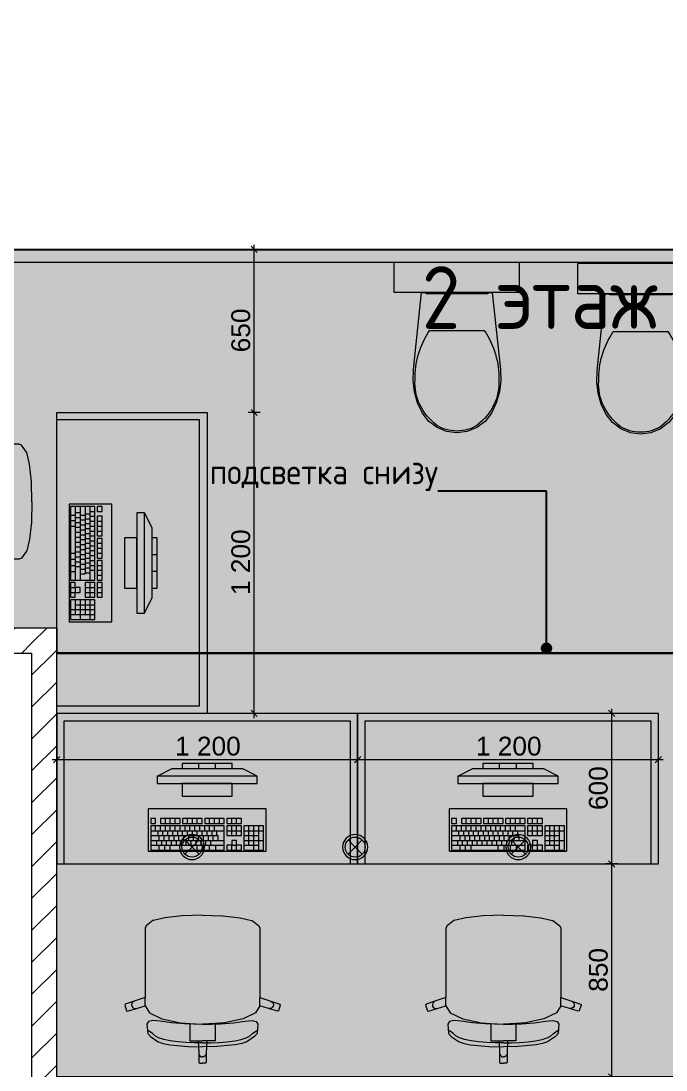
# Model space of a CAD drawing. Header units: millimetres. Extents: x 2336463 to 2579121, y 595385 to 778077.
# Drawn here: x 2367384 to 2369957, y 696658 to 700841 of the extents above; entities that cross this region are included whole.
import ezdxf

# ---------------------------------------------------------------- set-up
doc = ezdxf.new("R2010")
doc.units = ezdxf.units.MM
doc.header["$MEASUREMENT"] = 0
for name, color, linetype, lineweight in [('+возводимые стены_Ном._пера__1', 7, 'Continuous', 13), ('+стена с дверью_Ном._пера__1', 7, 'Continuous', 13), ('MEP - Электрооборудование.ЭО_Ном._пера__1', 7, 'Continuous', 13), ('MEP - Электрооборудование.ЭО_Ном._пера__101', 252, 'Continuous', 5), ('Интерьер - Мебель_Ном._пера__1', 7, 'Continuous', 13), ('сит план_Ном._пера__1', 7, 'Continuous', 13)]:
    doc.layers.add(name, color=color, linetype=linetype, lineweight=lineweight)
for name, color, linetype, lineweight, true_color in [('+возводимые стены_Ном._пера__242', 7, 'Continuous', 13, 0x1b55b5), ('+стена с дверью_Ном._пера__243', 7, 'Continuous', 13, 0xe25822), ('MEP - Электрооборудование.ЭО_Ном._пера__55', 7, 'Continuous', 30, 0xff0909), ('MEP - Электрооборудование.ЭО_Ном._пера__58', 7, 'Continuous', 5, 0xdf0000), ('Интерьер - Мебель_Ном._пера__242', 7, 'Continuous', 13, 0x1b55b5), ('сит план_Ном._пера__87', 7, 'Continuous', 20, 0x6a6a6a)]:
    doc.layers.add(name, color=color, linetype=linetype, lineweight=lineweight, true_color=true_color)
doc.layers.add('Интерьер - Мебель', color=7, linetype='Continuous')
doc.layers.add('сит план', color=7, linetype='Continuous')
doc.styles.add('СГЕНЕРИР_СТИЛЬ_1', font='arial.ttf')
doc.styles.add('СГЕНЕРИР_СТИЛЬ_3', font='isocp.shx')
doc.styles.add('СГЕНЕРИР_СТИЛЬ_4', font='isocp.shx')
doc.dimstyles.new('СГЕНЕРИР_СТИЛЬ__1', dxfattribs={"dimtxt": 75, "dimasz": 23.75, "dimexe": 0.18, "dimexo": 300, "dimgap": 0, "dimtad": 1, "dimtih": 1, "dimtoh": 1, "dimdec": 0, "dimzin": 0, "dimdsep": 46, "dimtxsty": 'СГЕНЕРИР_СТИЛЬ_1', "dimblk": 'ARROWHEAD_6', "dimblk1": 'ARROWHEAD_6', "dimblk2": 'ARROWHEAD_6', "dimcen": 0.09, "dimclrd": 256, "dimclre": 256, "dimclrt": 256, "dimazin": 0, "dimtfac": 1, "dimtdec": 4, "dimtmove": 0, "dimatfit": 3, "dimfxl": 0, "dimtolj": 1, "dimtzin": 0, "dimarcsym": 0})
doc.dimstyles.new('СГЕНЕРИР_СТИЛЬ__11', dxfattribs={"dimtxt": 0.18, "dimasz": 91.2, "dimexe": 0.18, "dimexo": 0.0625, "dimgap": 0, "dimtad": 0, "dimtih": 1, "dimtoh": 1, "dimdec": 4, "dimzin": 0, "dimdsep": 46, "dimcen": 0.09, "dimadec": 0, "dimazin": 0, "dimtfac": 1, "dimtdec": 4, "dimtmove": 0, "dimatfit": 3, "dimldrblk": 'ARROWHEAD_11', "dimfxl": 0, "dimtolj": 1, "dimtzin": 0, "dimarcsym": 0})
doc.dimstyles.new('СГЕНЕРИР_СТИЛЬ__2', dxfattribs={"dimtxt": 75, "dimasz": 23.75, "dimexe": 0.18, "dimexo": 300, "dimgap": 0, "dimtad": 1, "dimdec": 0, "dimzin": 0, "dimdsep": 46, "dimtxsty": 'СГЕНЕРИР_СТИЛЬ_1', "dimblk": 'ARROWHEAD_6', "dimblk1": 'ARROWHEAD_6', "dimblk2": 'ARROWHEAD_6', "dimcen": 0.09, "dimclrd": 256, "dimclre": 256, "dimclrt": 256, "dimazin": 0, "dimtfac": 1, "dimtdec": 4, "dimtmove": 0, "dimatfit": 3, "dimfxl": 0, "dimtolj": 1, "dimtzin": 0, "dimarcsym": 0})
pattern_1 = [(45, (2086872.015, 585813.69), (-63.639609, 63.639609), [])]

# ---------------------------------------------------------------- blocks, each defined once
blk = doc.blocks.new('Стена_1186', base_point=(2365704.6, 698420.3))
at = {"layer": 'сит план_Ном._пера__87', "linetype": 'Continuous', "lineweight": 20, "true_color": 0x6a6a6a}
h = blk.add_hatch(dxfattribs=at)
h.set_pattern_fill('Блоки_Бетонные_Эффективные', color=251, style=0, pattern_type=2)
h.set_pattern_definition(pattern_1)
h.paths.add_polyline_path([(2367426.6, 698420.9), (2365936.6, 698420.4), (2365936.6, 698320.4), (2367426.6, 698320.9)])
h = blk.add_hatch(dxfattribs=at)
h.set_pattern_fill('Блоки_Бетонные_Эффективные', color=251, style=0, pattern_type=2)
h.set_pattern_definition(pattern_1)
h.paths.add_polyline_path([(2367426.6, 698320.9), (2367526.6, 698321), (2367526.6, 698421)])
h = blk.add_hatch(dxfattribs=at)
h.set_pattern_fill('Блоки_Бетонные_Эффективные', color=251, style=0, pattern_type=2)
h.set_pattern_definition(pattern_1)
h.paths.add_polyline_path([(2367426.6, 698320.9), (2367526.6, 698421), (2367426.6, 698420.9)])
at = {"layer": 'сит план_Ном._пера__1', "color": 7, "linetype": 'Continuous', "lineweight": 13, "flags": 128}
for points in [[(2367526.6, 698421), (2365936.6, 698420.4)], [(2367526.6, 698421), (2367526.6, 698321)], [(2365936.6, 698320.4), (2367426.6, 698320.9)]]:
    blk.add_lwpolyline(points, dxfattribs=at)
blk = doc.blocks.new('Стена_1187', base_point=(2367526.6, 698421))
at = {"layer": 'сит план_Ном._пера__87', "linetype": 'Continuous', "lineweight": 20, "true_color": 0x6a6a6a}
h = blk.add_hatch(dxfattribs=at)
h.set_pattern_fill('Блоки_Бетонные_Эффективные', color=251, style=0, pattern_type=2)
h.set_pattern_definition(pattern_1)
h.paths.add_polyline_path([(2367426.6, 698320.9), (2367426.6, 696398.5), (2367526.6, 696398.5), (2367526.6, 698321)])
at = {"layer": 'сит план_Ном._пера__1', "color": 7, "linetype": 'Continuous', "lineweight": 13, "flags": 128}
for points in [[(2367426.6, 698320.9), (2367426.6, 696631.1)], [(2367526.6, 696398.5), (2367526.6, 698321)], [(2367526.6, 696398.5), (2367426.6, 696398.5)]]:
    blk.add_lwpolyline(points, dxfattribs=at)
blk = doc.blocks.new('Индивидуальное Рабочее Место 25_7')
at = {"layer": 'Интерьер - Мебель_Ном._пера__1', "color": 7, "linetype": 'Continuous', "lineweight": 13}
for p, q in [((-1170, 0), (-1200, 0)), ((-1200, 0), (-1200, -30)), ((-30, 0), (-1170, 0)), ((0, 0), (-30, 0)), ((0, -30), (0, 0)), ((-1200, -30), (-1200, -600)), ((-1170, -30), (-30, -30)), ((-1170, -600), (-1170, -30)), ((-30, -30), (-30, -600)), ((0, -600), (0, -30)), ((-500, -200), (-700, -200)), ((-700, -200), (-700, -220)), ((-633.3, -220), (-633.3, -200)), ((-566.7, -220), (-566.7, -200)), ((-500, -220), (-500, -200)), ((-800, -250), (-740, -220)), ((-400, -250), (-800, -250)), ((-800, -250), (-800, -280)), ((-740, -220), (-460, -220)), ((-700, -220), (-500, -220)), ((-400, -250), (-460, -220)), ((-400, -280), (-400, -250)), ((-800, -280), (-400, -280)), ((-500, -280), (-700, -280)), ((-700, -280), (-700, -330)), ((-500, -330), (-500, -280)), ((-700, -330), (-500, -330)), ((-805.6, -419.1), (-825.2, -419.1)), ((-825.2, -419.1), (-825.2, -438.5)), ((-825.2, -438.5), (-805.6, -438.5)), ((-531.5, -448.2), (-825.2, -448.2)), ((-825.2, -448.2), (-825.2, -545.2)), ((-805.6, -438.5), (-805.6, -419.1)), ((-805.6, -467.6), (-805.6, -448.2)), ((-707.7, -419.1), (-786, -419.1)), ((-786, -419.1), (-786, -438.5)), ((-786, -438.5), (-707.7, -438.5)), ((-786, -467.6), (-786, -448.2)), ((-766.5, -438.5), (-766.5, -419.1)), ((-766.5, -467.6), (-766.5, -448.2)), ((-746.9, -438.5), (-746.9, -419.1)), ((-746.9, -467.6), (-746.9, -448.2)), ((-727.3, -438.5), (-727.3, -419.1)), ((-727.3, -467.6), (-727.3, -448.2)), ((-707.7, -438.5), (-707.7, -419.1)), ((-707.7, -467.6), (-707.7, -448.2)), ((-619.6, -419.1), (-697.9, -419.1)), ((-697.9, -419.1), (-697.9, -438.5)), ((-697.9, -438.5), (-619.6, -438.5)), ((-688.1, -467.6), (-688.1, -448.2)), ((-678.3, -438.5), (-678.3, -419.1)), ((-668.5, -467.6), (-668.5, -448.2)), ((-658.8, -438.5), (-658.8, -419.1)), ((-649, -467.6), (-649, -448.2)), ((-639.2, -438.5), (-639.2, -419.1)), ((-629.4, -467.6), (-629.4, -448.2)), ((-619.6, -438.5), (-619.6, -419.1)), ((-531.5, -419.1), (-609.8, -419.1)), ((-609.8, -419.1), (-609.8, -438.5)), ((-609.8, -438.5), (-531.5, -438.5)), ((-609.8, -467.6), (-609.8, -448.2)), ((-590.2, -438.5), (-590.2, -419.1)), ((-590.2, -467.6), (-590.2, -448.2)), ((-570.6, -438.5), (-570.6, -419.1)), ((-570.6, -467.6), (-570.6, -448.2)), ((-551, -438.5), (-551, -419.1)), ((-531.5, -438.5), (-531.5, -419.1)), ((-531.5, -545.2), (-531.5, -448.2)), ((-462.9, -419.1), (-521.7, -419.1)), ((-521.7, -419.1), (-521.7, -438.5)), ((-521.7, -438.5), (-462.9, -438.5)), ((-462.9, -448.2), (-521.7, -448.2)), ((-521.7, -448.2), (-521.7, -487)), ((-502.1, -438.5), (-502.1, -419.1)), ((-502.1, -487), (-502.1, -448.2)), ((-482.5, -438.5), (-482.5, -419.1)), ((-482.5, -487), (-482.5, -448.2)), ((-462.9, -438.5), (-462.9, -419.1)), ((-462.9, -487), (-462.9, -448.2)), ((-374.8, -448.2), (-453.1, -448.2)), ((-453.1, -448.2), (-453.1, -545.2)), ((-433.5, -525.8), (-433.5, -448.2)), ((-414, -545.2), (-414, -448.2)), ((-394.4, -545.2), (-394.4, -448.2)), ((-374.8, -545.2), (-374.8, -448.2)), ((-825.2, -467.6), (-531.5, -467.6)), ((-825.2, -487), (-555.9, -487)), ((-795.8, -487), (-795.8, -467.6)), ((-790.9, -506.4), (-790.9, -487)), ((-776.3, -487), (-776.3, -467.6)), ((-771.4, -506.4), (-771.4, -487)), ((-756.7, -487), (-756.7, -467.6)), ((-751.8, -506.4), (-751.8, -487)), ((-737.1, -487), (-737.1, -467.6)), ((-732.2, -506.4), (-732.2, -487)), ((-717.5, -487), (-717.5, -467.6)), ((-712.6, -506.4), (-712.6, -487)), ((-697.9, -487), (-697.9, -467.6)), ((-693, -506.4), (-693, -487)), ((-678.3, -487), (-678.3, -467.6)), ((-673.4, -506.4), (-673.4, -487)), ((-658.8, -487), (-658.8, -467.6)), ((-653.9, -506.4), (-653.9, -487)), ((-639.2, -487), (-639.2, -467.6)), ((-634.3, -506.4), (-634.3, -487)), ((-619.6, -487), (-619.6, -467.6)), ((-614.7, -506.4), (-614.7, -487)), ((-600, -487), (-600, -467.6)), ((-595.1, -506.4), (-595.1, -487)), ((-580.4, -487), (-580.4, -467.6)), ((-575.5, -506.4), (-575.5, -487)), ((-560.8, -487), (-560.8, -467.6)), ((-555.9, -506.4), (-555.9, -487)), ((-521.7, -467.6), (-462.9, -467.6)), ((-521.7, -487), (-462.9, -487)), ((-453.1, -467.6), (-374.8, -467.6)), ((-453.1, -487), (-394.4, -487)), ((-825.2, -506.4), (-531.5, -506.4)), ((-825.2, -525.8), (-531.5, -525.8)), ((-800.7, -525.8), (-800.7, -506.4)), ((-790.9, -545.2), (-790.9, -525.8)), ((-781.1, -525.8), (-781.1, -506.4)), ((-768.9, -545.2), (-768.9, -525.8)), ((-761.6, -525.8), (-761.6, -506.4)), ((-746.9, -545.2), (-746.9, -525.8)), ((-742, -525.8), (-742, -506.4)), ((-722.4, -525.8), (-722.4, -506.4)), ((-702.8, -525.8), (-702.8, -506.4)), ((-683.2, -525.8), (-683.2, -506.4)), ((-663.6, -525.8), (-663.6, -506.4)), ((-644.1, -525.8), (-644.1, -506.4)), ((-639.2, -545.2), (-639.2, -525.8)), ((-624.5, -525.8), (-624.5, -506.4)), ((-614.7, -545.2), (-614.7, -525.8)), ((-604.9, -525.8), (-604.9, -506.4)), ((-590.2, -545.2), (-590.2, -525.8)), ((-585.3, -525.8), (-585.3, -506.4)), ((-565.7, -545.2), (-565.7, -525.8)), ((-502.1, -525.8), (-521.7, -525.8)), ((-521.7, -525.8), (-521.7, -545.2)), ((-482.5, -506.4), (-502.1, -506.4)), ((-502.1, -506.4), (-502.1, -525.8)), ((-502.1, -545.2), (-502.1, -525.8)), ((-502.1, -525.8), (-482.5, -525.8)), ((-482.5, -525.8), (-482.5, -506.4)), ((-462.9, -525.8), (-482.5, -525.8)), ((-482.5, -545.2), (-482.5, -525.8)), ((-462.9, -545.2), (-462.9, -525.8)), ((-453.1, -506.4), (-374.8, -506.4)), ((-453.1, -525.8), (-394.4, -525.8)), ((-825.2, -545.2), (-531.5, -545.2)), ((-521.7, -545.2), (-462.9, -545.2)), ((-453.1, -545.2), (-374.8, -545.2)), ((-1200, -600), (-1170, -600)), ((-30, -600), (0, -600)), ((-816.5, -826.3), (-843.3, -847.4)), ((-814.4, -825.4), (-816.5, -826.3)), ((-768.4, -814.7), (-814.4, -825.4)), ((-699.7, -807.6), (-768.4, -814.7)), ((-698.6, -807.5), (-699.7, -807.6)), ((-618.6, -805), (-698.6, -807.5)), ((-618.6, -805), (-538.5, -807.5)), ((-538.5, -807.5), (-537.5, -807.6)), ((-537.5, -807.6), (-468.7, -814.7)), ((-468.7, -814.7), (-422.8, -825.4)), ((-422.8, -825.4), (-420.7, -826.3)), ((-420.7, -826.3), (-393.8, -847.4)), ((-843.3, -847.4), (-847.8, -856)), ((-847.8, -856), (-847.8, -887.1)), ((-393.8, -847.4), (-389.3, -856)), ((-389.3, -856), (-389.3, -887.1)), ((-847.8, -887.1), (-847.8, -923.2)), ((-389.3, -887.1), (-389.3, -923.2)), ((-847.8, -923.2), (-847.8, -1132.3)), ((-389.3, -923.2), (-389.3, -1132.3)), ((-926.6, -1159.4), (-928.6, -1163.1)), ((-928.6, -1163.1), (-921.1, -1185.9)), ((-891.2, -1148), (-926.6, -1159.4)), ((-900, -1155.4), (-901.6, -1161)), ((-901.6, -1161), (-900.9, -1166.8)), ((-900.9, -1166.8), (-898, -1171.9)), ((-896.4, -1150.8), (-900, -1155.4)), ((-891.2, -1148), (-896.4, -1150.8)), ((-847.8, -1132.3), (-891.2, -1148)), ((-881.9, -1176.4), (-847.7, -1166.7)), ((-847.8, -1166.5), (-847.8, -1132.3)), ((-847.8, -1166.5), (-847.7, -1166.7)), ((-847.7, -1166.7), (-830.4, -1194.6)), ((-389.4, -1166.7), (-406.8, -1194.6)), ((-389.3, -1166.5), (-389.4, -1166.7)), ((-355.3, -1176.4), (-389.4, -1166.7)), ((-389.3, -1166.5), (-389.3, -1132.3)), ((-389.3, -1132.3), (-345.9, -1148)), ((-345.9, -1148), (-340.8, -1150.8)), ((-345.9, -1148), (-310.5, -1159.4)), ((-340.8, -1150.8), (-337.1, -1155.4)), ((-336.2, -1166.8), (-339.1, -1171.9)), ((-337.1, -1155.4), (-335.5, -1161)), ((-335.5, -1161), (-336.2, -1166.8)), ((-308.6, -1163.1), (-316, -1185.9)), ((-310.5, -1159.4), (-308.6, -1163.1)), ((-921.1, -1185.9), (-917.3, -1187.8)), ((-917.3, -1187.8), (-881.9, -1176.4)), ((-898, -1171.9), (-893.4, -1175.5)), ((-893.4, -1175.5), (-887.7, -1177.1)), ((-887.7, -1177.1), (-881.9, -1176.4)), ((-830.4, -1194.6), (-780.7, -1218.4)), ((-406.8, -1194.6), (-456.5, -1218.4)), ((-349.4, -1177.1), (-355.3, -1176.4)), ((-319.8, -1187.8), (-355.3, -1176.4)), ((-343.7, -1175.5), (-349.4, -1177.1)), ((-339.1, -1171.9), (-343.7, -1175.5)), ((-316, -1185.9), (-319.8, -1187.8)), ((-833.3, -1228.1), (-840, -1239.7)), ((-840, -1239.7), (-836.7, -1275.8)), ((-816, -1225.1), (-833.3, -1228.1)), ((-787.1, -1227.7), (-816, -1225.1)), ((-741.8, -1233.5), (-787.1, -1227.7)), ((-780.7, -1218.4), (-706.3, -1234.2)), ((-690.9, -1238.2), (-741.8, -1233.5)), ((-706.3, -1234.2), (-668.9, -1236.6)), ((-618.6, -1240.5), (-690.9, -1238.2)), ((-668.9, -1236.6), (-618.6, -1239.8)), ((-668.9, -1236.6), (-668.9, -1275.3)), ((-568.3, -1236.6), (-618.6, -1239.8)), ((-618.6, -1240.5), (-546.3, -1238.2)), ((-530.8, -1234.2), (-568.3, -1236.6)), ((-568.3, -1236.6), (-568.3, -1275.3)), ((-546.3, -1238.2), (-495.3, -1233.5)), ((-456.5, -1218.4), (-530.8, -1234.2)), ((-495.3, -1233.5), (-450, -1227.7)), ((-450, -1227.7), (-421.1, -1225.1)), ((-421.1, -1225.1), (-403.9, -1228.1)), ((-403.9, -1228.1), (-397.2, -1239.7)), ((-397.2, -1239.7), (-400.5, -1275.8)), ((-833.6, -1265.2), (-837.3, -1262.6)), ((-836.7, -1275.8), (-826.1, -1289)), ((-827.3, -1270.4), (-833.6, -1265.2)), ((-818.3, -1276.5), (-827.3, -1270.4)), ((-826.1, -1289), (-795.1, -1309)), ((-806.6, -1286.6), (-818.3, -1276.5)), ((-793.4, -1294.3), (-806.6, -1286.6)), ((-773, -1300.5), (-793.4, -1294.3)), ((-668.9, -1275.3), (-668.9, -1305.3)), ((-568.3, -1275.3), (-568.3, -1305.3)), ((-464.1, -1300.5), (-443.8, -1294.3)), ((-443.8, -1294.3), (-430.6, -1286.6)), ((-411, -1289), (-442, -1309)), ((-430.6, -1286.6), (-418.8, -1276.5)), ((-418.8, -1276.5), (-409.8, -1270.4)), ((-400.5, -1275.8), (-411, -1289)), ((-409.8, -1270.4), (-403.6, -1265.2)), ((-403.6, -1265.2), (-399.8, -1262.6)), ((-795.1, -1309), (-775.2, -1316.3)), ((-775.2, -1316.3), (-749.3, -1321.1)), ((-747.1, -1305.5), (-773, -1300.5)), ((-749.3, -1321.1), (-676.1, -1328.1)), ((-717.1, -1309.2), (-747.1, -1305.5)), ((-684.7, -1311.7), (-717.1, -1309.2)), ((-651.3, -1313.2), (-684.7, -1311.7)), ((-676.1, -1328.1), (-618.6, -1330.2)), ((-668.9, -1305.3), (-635.5, -1305.3)), ((-618.6, -1313.6), (-651.3, -1313.2)), ((-635.5, -1305.3), (-618.6, -1305.3)), ((-635.5, -1305.3), (-633.7, -1355.1)), ((-601.7, -1305.3), (-618.6, -1305.3)), ((-618.6, -1313.6), (-585.9, -1313.2)), ((-561.1, -1328.1), (-618.6, -1330.2)), ((-601.7, -1305.3), (-603.5, -1355.1)), ((-568.3, -1305.3), (-601.7, -1305.3)), ((-585.9, -1313.2), (-552.5, -1311.7)), ((-487.9, -1321.1), (-561.1, -1328.1)), ((-552.5, -1311.7), (-520, -1309.2)), ((-520, -1309.2), (-490.1, -1305.5)), ((-490.1, -1305.5), (-464.1, -1300.5)), ((-462, -1316.3), (-487.9, -1321.1)), ((-442, -1309), (-462, -1316.3)), ((-633.7, -1355.1), (-632.5, -1360.8)), ((-633.7, -1355.1), (-633.7, -1392)), ((-632.5, -1360.8), (-629.2, -1365.7)), ((-629.2, -1365.7), (-624.4, -1368.9)), ((-624.4, -1368.9), (-618.6, -1370.1)), ((-612.8, -1368.9), (-618.6, -1370.1)), ((-607.9, -1365.7), (-612.8, -1368.9)), ((-604.6, -1360.8), (-607.9, -1365.7)), ((-603.5, -1355.1), (-604.6, -1360.8)), ((-603.5, -1355.1), (-603.5, -1392)), ((-633.7, -1392), (-630.7, -1395)), ((-630.7, -1395), (-618.6, -1395)), ((-606.5, -1395), (-618.6, -1395)), ((-603.5, -1392), (-606.5, -1395))]:
    blk.add_line(p, q, dxfattribs=at)
at = {"layer": 'Интерьер - Мебель_Ном._пера__1', "color": 7, "linetype": 'Continuous', "lineweight": 13, "flags": 128}
for points in [[(0, 0), (-1200, 0), (-1200, -600), (0, -600)], [(-835, -380), (-835, -550), (-365, -550), (-365, -380)]]:
    blk.add_lwpolyline(points, close=True, dxfattribs=at)
blk = doc.blocks.new('Унитаз 25')
at = {"layer": 'Интерьер - Мебель_Ном._пера__1', "color": 7, "linetype": 'Continuous', "lineweight": 13}
for p, q in [((-250, 120), (250, 120)), ((-250, 0), (-250, 120)), ((250, 0), (250, 120)), ((-250, 0), (250, 0)), ((0, -151.4), (-108.9, -151.4)), ((108.9, -151.4), (0, -151.4))]:
    blk.add_line(p, q, dxfattribs=at)
at = {"layer": 'Интерьер - Мебель_Ном._пера__1', "color": 7, "linetype": 'Continuous', "lineweight": 13, "flags": 128}
for points in [[(-169.4, -396.7), (-157, -440.3), (-138, -481.3), (-112.4, -513.9), (-79.4, -538.8), (-41, -554.6), (0, -560), (41, -554.6), (79.4, -538.8), (112.4, -513.9), (138, -481.3), (157, -440.3), (169.4, -396.7), (174.9, -351.8), (173.3, -306.6), (141, 0), (-141, 0), (-173.3, -306.6), (-174.9, -351.8)], [(123, 0), (-123, 0), (-123, -5), (123, -5)]]:
    blk.add_lwpolyline(points, close=True, dxfattribs=at)
at = {"layer": 'Интерьер - Мебель_Ном._пера__1', "color": 7, "linetype": 'Continuous', "lineweight": 13}
for centre, major_axis, start_param, end_param in [((258.1, -339.4), (425.3, 0), 2.612188, 3.165208), ((-258.1, -339.4), (425.3, 0), 6.259567, 6.812588), ((89.5, -360.8), (256.9, 0), 3.085861, 3.98645), ((-89.5, -360.8), (256.9, 0), 5.438324, 6.338913), ((0.8, -431.2), (138.5, 0), 4.079884, 4.706528), ((-0.8, -431.2), (138.5, 0), 4.71825, 5.344894)]:
    blk.add_ellipse(centre, major_axis=major_axis, ratio=0.875546, start_param=start_param, end_param=end_param, dxfattribs=at)
blk = doc.blocks.new('Индивидуальное Рабочее Место 25_8')
at = {"layer": 'Интерьер - Мебель_Ном._пера__1', "color": 7, "linetype": 'Continuous', "lineweight": 13}
for p, q in [((-1170, 0), (-1200, 0)), ((-1200, 0), (-1200, -30)), ((-30, 0), (-1170, 0)), ((0, 0), (-30, 0)), ((0, -30), (0, 0)), ((-1200, -30), (-1200, -600)), ((-1170, -30), (-30, -30)), ((-1170, -600), (-1170, -30)), ((-30, -30), (-30, -600)), ((0, -600), (0, -30)), ((-700, -220), (-700, -200)), ((-700, -200), (-500, -200)), ((-633.3, -220), (-633.3, -200)), ((-566.7, -220), (-566.7, -200)), ((-500, -200), (-500, -220)), ((-800, -250), (-740, -220)), ((-800, -280), (-800, -250)), ((-800, -250), (-400, -250)), ((-460, -220), (-740, -220)), ((-500, -220), (-700, -220)), ((-400, -250), (-460, -220)), ((-400, -250), (-400, -280)), ((-400, -280), (-800, -280)), ((-700, -330), (-700, -280)), ((-700, -280), (-500, -280)), ((-500, -280), (-500, -330)), ((-500, -330), (-700, -330)), ((-825.2, -545.2), (-825.2, -448.2)), ((-825.2, -448.2), (-746.9, -448.2)), ((-805.6, -545.2), (-805.6, -448.2)), ((-786, -545.2), (-786, -448.2)), ((-766.5, -525.8), (-766.5, -448.2)), ((-746.9, -448.2), (-746.9, -545.2)), ((-737.1, -438.5), (-737.1, -419.1)), ((-737.1, -419.1), (-678.3, -419.1)), ((-678.3, -438.5), (-737.1, -438.5)), ((-737.1, -487), (-737.1, -448.2)), ((-737.1, -448.2), (-678.3, -448.2)), ((-717.5, -438.5), (-717.5, -419.1)), ((-717.5, -487), (-717.5, -448.2)), ((-697.9, -438.5), (-697.9, -419.1)), ((-697.9, -487), (-697.9, -448.2)), ((-678.3, -419.1), (-678.3, -438.5)), ((-678.3, -448.2), (-678.3, -487)), ((-668.5, -438.5), (-668.5, -419.1)), ((-668.5, -419.1), (-590.2, -419.1)), ((-590.2, -438.5), (-668.5, -438.5)), ((-668.5, -545.2), (-668.5, -448.2)), ((-668.5, -448.2), (-374.8, -448.2)), ((-649, -438.5), (-649, -419.1)), ((-629.4, -438.5), (-629.4, -419.1)), ((-629.4, -467.6), (-629.4, -448.2)), ((-609.8, -438.5), (-609.8, -419.1)), ((-609.8, -467.6), (-609.8, -448.2)), ((-590.2, -419.1), (-590.2, -438.5)), ((-590.2, -467.6), (-590.2, -448.2)), ((-580.4, -438.5), (-580.4, -419.1)), ((-580.4, -419.1), (-502.1, -419.1)), ((-502.1, -438.5), (-580.4, -438.5)), ((-570.6, -467.6), (-570.6, -448.2)), ((-560.8, -438.5), (-560.8, -419.1)), ((-551, -467.6), (-551, -448.2)), ((-541.2, -438.5), (-541.2, -419.1)), ((-531.5, -467.6), (-531.5, -448.2)), ((-521.7, -438.5), (-521.7, -419.1)), ((-511.9, -467.6), (-511.9, -448.2)), ((-502.1, -419.1), (-502.1, -438.5)), ((-492.3, -438.5), (-492.3, -419.1)), ((-492.3, -419.1), (-414, -419.1)), ((-414, -438.5), (-492.3, -438.5)), ((-492.3, -467.6), (-492.3, -448.2)), ((-472.7, -438.5), (-472.7, -419.1)), ((-472.7, -467.6), (-472.7, -448.2)), ((-453.1, -438.5), (-453.1, -419.1)), ((-453.1, -467.6), (-453.1, -448.2)), ((-433.5, -438.5), (-433.5, -419.1)), ((-433.5, -467.6), (-433.5, -448.2)), ((-414, -419.1), (-414, -438.5)), ((-414, -467.6), (-414, -448.2)), ((-394.4, -438.5), (-394.4, -419.1)), ((-394.4, -419.1), (-374.8, -419.1)), ((-374.8, -438.5), (-394.4, -438.5)), ((-394.4, -467.6), (-394.4, -448.2)), ((-374.8, -419.1), (-374.8, -438.5)), ((-374.8, -448.2), (-374.8, -545.2)), ((-746.9, -467.6), (-825.2, -467.6)), ((-746.9, -487), (-805.6, -487)), ((-678.3, -467.6), (-737.1, -467.6)), ((-678.3, -487), (-737.1, -487)), ((-374.8, -467.6), (-668.5, -467.6)), ((-374.8, -487), (-644.1, -487)), ((-644.1, -506.4), (-644.1, -487)), ((-639.2, -487), (-639.2, -467.6)), ((-624.5, -506.4), (-624.5, -487)), ((-619.6, -487), (-619.6, -467.6)), ((-604.9, -506.4), (-604.9, -487)), ((-600, -487), (-600, -467.6)), ((-585.3, -506.4), (-585.3, -487)), ((-580.4, -487), (-580.4, -467.6)), ((-565.7, -506.4), (-565.7, -487)), ((-560.8, -487), (-560.8, -467.6)), ((-546.1, -506.4), (-546.1, -487)), ((-541.2, -487), (-541.2, -467.6)), ((-526.6, -506.4), (-526.6, -487)), ((-521.7, -487), (-521.7, -467.6)), ((-507, -506.4), (-507, -487)), ((-502.1, -487), (-502.1, -467.6)), ((-487.4, -506.4), (-487.4, -487)), ((-482.5, -487), (-482.5, -467.6)), ((-467.8, -506.4), (-467.8, -487)), ((-462.9, -487), (-462.9, -467.6)), ((-448.2, -506.4), (-448.2, -487)), ((-443.3, -487), (-443.3, -467.6)), ((-428.6, -506.4), (-428.6, -487)), ((-423.8, -487), (-423.8, -467.6)), ((-409.1, -506.4), (-409.1, -487)), ((-404.2, -487), (-404.2, -467.6)), ((-746.9, -506.4), (-825.2, -506.4)), ((-746.9, -525.8), (-805.6, -525.8)), ((-737.1, -545.2), (-737.1, -525.8)), ((-737.1, -525.8), (-717.5, -525.8)), ((-717.5, -525.8), (-717.5, -506.4)), ((-717.5, -506.4), (-697.9, -506.4)), ((-717.5, -545.2), (-717.5, -525.8)), ((-697.9, -525.8), (-717.5, -525.8)), ((-697.9, -506.4), (-697.9, -525.8)), ((-697.9, -525.8), (-678.3, -525.8)), ((-697.9, -545.2), (-697.9, -525.8)), ((-678.3, -525.8), (-678.3, -545.2)), ((-374.8, -506.4), (-668.5, -506.4)), ((-374.8, -525.8), (-668.5, -525.8)), ((-634.3, -545.2), (-634.3, -525.8)), ((-614.7, -525.8), (-614.7, -506.4)), ((-609.8, -545.2), (-609.8, -525.8)), ((-595.1, -525.8), (-595.1, -506.4)), ((-585.3, -545.2), (-585.3, -525.8)), ((-575.5, -525.8), (-575.5, -506.4)), ((-560.8, -545.2), (-560.8, -525.8)), ((-555.9, -525.8), (-555.9, -506.4)), ((-536.4, -525.8), (-536.4, -506.4)), ((-516.8, -525.8), (-516.8, -506.4)), ((-497.2, -525.8), (-497.2, -506.4)), ((-477.6, -525.8), (-477.6, -506.4)), ((-458, -525.8), (-458, -506.4)), ((-453.1, -545.2), (-453.1, -525.8)), ((-438.4, -525.8), (-438.4, -506.4)), ((-431.1, -545.2), (-431.1, -525.8)), ((-418.9, -525.8), (-418.9, -506.4)), ((-409.1, -545.2), (-409.1, -525.8)), ((-399.3, -525.8), (-399.3, -506.4)), ((-746.9, -545.2), (-825.2, -545.2)), ((-678.3, -545.2), (-737.1, -545.2)), ((-374.8, -545.2), (-668.5, -545.2)), ((-1200, -600), (-1170, -600)), ((-30, -600), (0, -600)), ((-505.6, -708.3), (-551.5, -719)), ((-436.8, -701.2), (-505.6, -708.3)), ((-435.8, -701.1), (-436.8, -701.2)), ((-355.7, -698.6), (-435.8, -701.1)), ((-355.7, -698.6), (-275.7, -701.1)), ((-275.7, -701.1), (-274.6, -701.2)), ((-274.6, -701.2), (-205.9, -708.3)), ((-205.9, -708.3), (-159.9, -719)), ((-580.5, -741), (-585, -749.6)), ((-585, -749.6), (-585, -780.7)), ((-553.7, -719.9), (-580.5, -741)), ((-551.5, -719), (-553.7, -719.9)), ((-159.9, -719), (-157.8, -719.9)), ((-157.8, -719.9), (-131, -741)), ((-131, -741), (-126.5, -749.6)), ((-126.5, -749.6), (-126.5, -780.7)), ((-585, -780.7), (-585, -816.8)), ((-126.5, -780.7), (-126.5, -816.8)), ((-585, -816.8), (-585, -1025.9)), ((-126.5, -816.8), (-126.5, -1025.9)), ((-628.4, -1041.6), (-663.8, -1053)), ((-633.5, -1044.4), (-637.2, -1049)), ((-628.4, -1041.6), (-633.5, -1044.4)), ((-585, -1025.9), (-628.4, -1041.6)), ((-585, -1060.1), (-585, -1025.9)), ((-126.5, -1060.1), (-126.5, -1025.9)), ((-126.5, -1025.9), (-83.1, -1041.6)), ((-83.1, -1041.6), (-77.9, -1044.4)), ((-83.1, -1041.6), (-47.7, -1053)), ((-77.9, -1044.4), (-74.3, -1049)), ((-663.8, -1053), (-665.7, -1056.7)), ((-665.7, -1056.7), (-658.3, -1079.5)), ((-658.3, -1079.5), (-654.5, -1081.4)), ((-654.5, -1081.4), (-619.1, -1070)), ((-637.2, -1049), (-638.8, -1054.6)), ((-638.8, -1054.6), (-638.1, -1060.4)), ((-638.1, -1060.4), (-635.2, -1065.5)), ((-635.2, -1065.5), (-630.6, -1069.1)), ((-630.6, -1069.1), (-624.9, -1070.7)), ((-624.9, -1070.7), (-619.1, -1070)), ((-619.1, -1070), (-584.9, -1060.3)), ((-585, -1060.1), (-584.9, -1060.3)), ((-584.9, -1060.3), (-567.6, -1088.2)), ((-126.6, -1060.3), (-143.9, -1088.2)), ((-126.5, -1060.1), (-126.6, -1060.3)), ((-92.4, -1070), (-126.6, -1060.3)), ((-86.6, -1070.7), (-92.4, -1070)), ((-57, -1081.4), (-92.4, -1070)), ((-80.9, -1069.1), (-86.6, -1070.7)), ((-76.3, -1065.5), (-80.9, -1069.1)), ((-73.4, -1060.4), (-76.3, -1065.5)), ((-74.3, -1049), (-72.7, -1054.6)), ((-72.7, -1054.6), (-73.4, -1060.4)), ((-53.2, -1079.5), (-57, -1081.4)), ((-45.7, -1056.7), (-53.2, -1079.5)), ((-47.7, -1053), (-45.7, -1056.7)), ((-570.4, -1121.7), (-577.1, -1133.3)), ((-553.2, -1118.7), (-570.4, -1121.7)), ((-567.6, -1088.2), (-517.9, -1112)), ((-524.3, -1121.3), (-553.2, -1118.7)), ((-479, -1127.1), (-524.3, -1121.3)), ((-517.9, -1112), (-443.5, -1127.8)), ((-428, -1131.8), (-479, -1127.1)), ((-443.5, -1127.8), (-406.1, -1130.2)), ((-268, -1127.8), (-305.4, -1130.2)), ((-283.4, -1131.8), (-232.5, -1127.1)), ((-193.6, -1112), (-268, -1127.8)), ((-232.5, -1127.1), (-187.2, -1121.3)), ((-143.9, -1088.2), (-193.6, -1112)), ((-187.2, -1121.3), (-158.3, -1118.7)), ((-158.3, -1118.7), (-141.1, -1121.7)), ((-141.1, -1121.7), (-134.3, -1133.3)), ((-577.1, -1133.3), (-573.8, -1169.4)), ((-570.7, -1158.8), (-574.5, -1156.2)), ((-573.8, -1169.4), (-563.3, -1182.5)), ((-564.5, -1163.9), (-570.7, -1158.8)), ((-555.5, -1170.1), (-564.5, -1163.9)), ((-543.8, -1180.2), (-555.5, -1170.1)), ((-355.7, -1134.1), (-428, -1131.8)), ((-406.1, -1130.2), (-355.7, -1133.4)), ((-406.1, -1130.2), (-406.1, -1168.9)), ((-406.1, -1168.9), (-406.1, -1198.8)), ((-305.4, -1130.2), (-355.7, -1133.4)), ((-355.7, -1134.1), (-283.4, -1131.8)), ((-305.4, -1130.2), (-305.4, -1168.9)), ((-305.4, -1168.9), (-305.4, -1198.8)), ((-167.7, -1180.2), (-156, -1170.1)), ((-156, -1170.1), (-147, -1163.9)), ((-137.6, -1169.4), (-148.2, -1182.5)), ((-147, -1163.9), (-140.7, -1158.8)), ((-140.7, -1158.8), (-137, -1156.2)), ((-134.3, -1133.3), (-137.6, -1169.4)), ((-563.3, -1182.5), (-532.3, -1202.6)), ((-530.6, -1187.9), (-543.8, -1180.2)), ((-532.3, -1202.6), (-512.3, -1209.9)), ((-510.2, -1194.1), (-530.6, -1187.9)), ((-512.3, -1209.9), (-486.4, -1214.7)), ((-484.3, -1199.1), (-510.2, -1194.1)), ((-454.3, -1202.8), (-484.3, -1199.1)), ((-421.8, -1205.3), (-454.3, -1202.8)), ((-388.5, -1206.8), (-421.8, -1205.3)), ((-406.1, -1198.8), (-372.6, -1198.8)), ((-355.7, -1207.2), (-388.5, -1206.8)), ((-372.6, -1198.8), (-355.7, -1198.8)), ((-372.6, -1198.8), (-370.8, -1248.7)), ((-338.8, -1198.8), (-355.7, -1198.8)), ((-355.7, -1207.2), (-323, -1206.8)), ((-338.8, -1198.8), (-340.6, -1248.7)), ((-305.4, -1198.8), (-338.8, -1198.8)), ((-323, -1206.8), (-289.6, -1205.3)), ((-289.6, -1205.3), (-257.2, -1202.8)), ((-257.2, -1202.8), (-227.2, -1199.1)), ((-227.2, -1199.1), (-201.3, -1194.1)), ((-199.2, -1209.9), (-225, -1214.7)), ((-201.3, -1194.1), (-180.9, -1187.9)), ((-179.2, -1202.6), (-199.2, -1209.9)), ((-180.9, -1187.9), (-167.7, -1180.2)), ((-148.2, -1182.5), (-179.2, -1202.6)), ((-486.4, -1214.7), (-413.2, -1221.6)), ((-413.2, -1221.6), (-355.7, -1223.8)), ((-370.8, -1248.7), (-369.7, -1254.4)), ((-370.8, -1248.7), (-370.8, -1285.6)), ((-369.7, -1254.4), (-366.4, -1259.3)), ((-298.2, -1221.6), (-355.7, -1223.8)), ((-341.8, -1254.4), (-345.1, -1259.3)), ((-340.6, -1248.7), (-341.8, -1254.4)), ((-340.6, -1248.7), (-340.6, -1285.6)), ((-225, -1214.7), (-298.2, -1221.6)), ((-370.8, -1285.6), (-367.8, -1288.6)), ((-367.8, -1288.6), (-355.7, -1288.6)), ((-366.4, -1259.3), (-361.5, -1262.5)), ((-361.5, -1262.5), (-355.7, -1263.7)), ((-350, -1262.5), (-355.7, -1263.7)), ((-343.7, -1288.6), (-355.7, -1288.6)), ((-345.1, -1259.3), (-350, -1262.5)), ((-340.6, -1285.6), (-343.7, -1288.6))]:
    blk.add_line(p, q, dxfattribs=at)
at = {"layer": 'Интерьер - Мебель_Ном._пера__1', "color": 7, "linetype": 'Continuous', "lineweight": 13, "flags": 128}
for points in [[(0, 0), (-1200, 0), (-1200, -600), (0, -600)], [(-365, -380), (-365, -550), (-835, -550), (-835, -380)]]:
    blk.add_lwpolyline(points, close=True, dxfattribs=at)
blk = doc.blocks.new('Встраиваемый Точечный Светильник 25')
at = {"layer": 'MEP - Электрооборудование.ЭО_Ном._пера__58', "color": 12, "linetype": 'Continuous', "lineweight": 5, "true_color": 0xdf0000}
for q in [(-28.3, 28.3), (-28.3, -28.3), (28.3, 28.3), (28.3, -28.3)]:
    blk.add_line((0, 0), q, dxfattribs=at)
at = {"layer": 'MEP - Электрооборудование.ЭО_Ном._пера__58', "color": 12, "linetype": 'Continuous', "lineweight": 5, "true_color": 0xdf0000, "flags": 128}
blk.add_lwpolyline([(50, 0, 1), (-50, 0, 1)], format="xyb", close=True, dxfattribs=at)
at = {"layer": 'MEP - Электрооборудование.ЭО_Ном._пера__58', "color": 12, "linetype": 'Continuous', "lineweight": 5, "true_color": 0xdf0000}
blk.add_circle((0, 0), 40, dxfattribs=at)
blk = doc.blocks.new('*D3922', base_point=(2086872, 585813.7))
at = {"layer": 'Интерьер - Мебель_Ном._пера__242', "color": 152, "linetype": 'Continuous', "lineweight": 13, "true_color": 0x1b55b5}
for p, q in [((2366544, 699930.5), (2366497.2, 699930.5)), ((2366533.1, 699918), (2366508.1, 699943)), ((2366520.6, 699930.5), (2366520.6, 699949.2)), ((2366520.6, 698421), (2366520.6, 699930.5)), ((2367226.6, 698421), (2366497.2, 698421)), ((2366508.1, 698433.5), (2366533.1, 698408.5)), ((2366520.6, 698402.2), (2366520.6, 698421))]:
    blk.add_line(p, q, dxfattribs=at)
at = {"layer": 'Интерьер - Мебель_Ном._пера__242', "color": 152, "lineweight": 13, "true_color": 0x1b55b5, "insert": (2366505.6, 699047.5), "char_height": 75, "attachment_point": 7, "rotation": 90, "style": 'СГЕНЕРИР_СТИЛЬ_1'}
blk.add_mtext('\\A1;{\\pql;\\fArial|b0|i0|c204|p38;1\xa0509}', dxfattribs=at)
blk = doc.blocks.new('ARROWHEAD_6')
at = {"color": 0, "linetype": 'Continuous', "lineweight": 0}
for p, q in [((0, 0), (-1, 0)), ((-0.5, -0.5), (0.5, 0.5))]:
    blk.add_line(p, q, dxfattribs=at)
blk = doc.blocks.new('*D3923', base_point=(2086872, 585813.7))
at = {"layer": 'Интерьер - Мебель_Ном._пера__242', "color": 152, "linetype": 'Continuous', "lineweight": 13, "true_color": 0x1b55b5}
for p, q in [((2371468.1, 699930.5), (2366548.6, 699930.5)), ((2371457.1, 699918), (2371432.1, 699943)), ((2371444.6, 699930.5), (2371444.6, 699949.2)), ((2371444.6, 696630.5), (2371444.6, 699930.5)), ((2372221.6, 696630.5), (2371421.2, 696630.5)), ((2371432.1, 696643), (2371457.1, 696618)), ((2371444.6, 696611.8), (2371444.6, 696630.5))]:
    blk.add_line(p, q, dxfattribs=at)
at = {"layer": 'Интерьер - Мебель_Ном._пера__242', "color": 152, "lineweight": 13, "true_color": 0x1b55b5, "insert": (2371429.6, 698152.3), "char_height": 75, "attachment_point": 7, "rotation": 90, "style": 'СГЕНЕРИР_СТИЛЬ_1'}
blk.add_mtext('\\A1;{\\pql;\\fArial|b0|i0|c204|p38;3\xa0300}', dxfattribs=at)
blk = doc.blocks.new('*D3924', base_point=(2086872, 585813.7))
at = {"layer": 'Интерьер - Мебель_Ном._пера__242', "color": 152, "linetype": 'Continuous', "lineweight": 13, "true_color": 0x1b55b5}
for p, q in [((2367526.6, 697872.8), (2367526.6, 697919.6)), ((2368726.6, 697872.8), (2368726.6, 697919.6)), ((2367507.9, 697896.2), (2367526.6, 697896.2)), ((2367539.1, 697908.7), (2367514.1, 697883.7)), ((2367526.6, 697896.2), (2368726.6, 697896.2)), ((2368739.1, 697908.7), (2368714.1, 697883.7))]:
    blk.add_line(p, q, dxfattribs=at)
at = {"layer": 'Интерьер - Мебель_Ном._пера__242', "color": 152, "lineweight": 13, "true_color": 0x1b55b5, "insert": (2367998.4, 697911.2), "char_height": 75, "attachment_point": 7, "style": 'СГЕНЕРИР_СТИЛЬ_1'}
blk.add_mtext('\\A1;{\\pql;\\fArial|b0|i0|c204|p38;1\xa0200}', dxfattribs=at)
blk = doc.blocks.new('*D3925', base_point=(2086872, 585813.7))
at = {"layer": 'Интерьер - Мебель_Ном._пера__242', "color": 152, "linetype": 'Continuous', "lineweight": 13, "true_color": 0x1b55b5}
for p, q in [((2368726.6, 697872.8), (2368726.6, 697919.6)), ((2369926.6, 697872.8), (2369926.6, 697919.6)), ((2368739.1, 697908.7), (2368714.1, 697883.7)), ((2368726.6, 697896.2), (2369926.6, 697896.2)), ((2369914.1, 697883.7), (2369939.1, 697908.7)), ((2369926.6, 697896.2), (2369945.4, 697896.2))]:
    blk.add_line(p, q, dxfattribs=at)
at = {"layer": 'Интерьер - Мебель_Ном._пера__242', "color": 152, "lineweight": 13, "true_color": 0x1b55b5, "insert": (2369198.4, 697911.2), "char_height": 75, "attachment_point": 7, "style": 'СГЕНЕРИР_СТИЛЬ_1'}
blk.add_mtext('\\A1;{\\pql;\\fArial|b0|i0|c204|p38;1\xa0200}', dxfattribs=at)
blk = doc.blocks.new('*D3926', base_point=(2086872, 585813.7))
at = {"layer": 'Интерьер - Мебель_Ном._пера__242', "color": 152, "linetype": 'Continuous', "lineweight": 13, "true_color": 0x1b55b5}
for p, q in [((2369763.6, 697480.2), (2369716.8, 697480.2)), ((2369727.7, 697492.7), (2369752.7, 697467.7)), ((2369740.2, 696630.5), (2369740.2, 697480.2)), ((2369763.6, 696630.5), (2367826.6, 696630.5)), ((2369727.7, 696643), (2369752.7, 696618)), ((2369740.2, 696611.8), (2369740.2, 696630.5))]:
    blk.add_line(p, q, dxfattribs=at)
at = {"layer": 'Интерьер - Мебель_Ном._пера__242', "color": 152, "lineweight": 13, "true_color": 0x1b55b5, "insert": (2369725.2, 696970), "char_height": 75, "attachment_point": 7, "rotation": 90, "style": 'СГЕНЕРИР_СТИЛЬ_1'}
blk.add_mtext('\\A1;{\\pql;\\fArial|b0|i0|c204|p38;850}', dxfattribs=at)
blk = doc.blocks.new('*D3927', base_point=(2086872, 585813.7))
at = {"layer": 'Интерьер - Мебель_Ном._пера__242', "color": 152, "linetype": 'Continuous', "lineweight": 13, "true_color": 0x1b55b5}
for p, q in [((2369752.7, 698067.7), (2369727.7, 698092.7)), ((2369740.2, 698080.2), (2369740.2, 698099)), ((2369763.6, 698080.2), (2369716.8, 698080.2)), ((2369740.2, 697480.2), (2369740.2, 698080.2)), ((2369763.6, 697480.2), (2369716.8, 697480.2)), ((2369727.7, 697492.7), (2369752.7, 697467.7))]:
    blk.add_line(p, q, dxfattribs=at)
at = {"layer": 'Интерьер - Мебель_Ном._пера__242', "color": 152, "lineweight": 13, "true_color": 0x1b55b5, "insert": (2369725.2, 697694.8), "char_height": 75, "attachment_point": 7, "rotation": 90, "style": 'СГЕНЕРИР_СТИЛЬ_1'}
blk.add_mtext('\\A1;{\\pql;\\fArial|b0|i0|c204|p38;600}', dxfattribs=at)
blk = doc.blocks.new('*D3928', base_point=(2086872, 585813.7))
at = {"layer": 'Интерьер - Мебель_Ном._пера__242', "color": 152, "linetype": 'Continuous', "lineweight": 13, "true_color": 0x1b55b5}
for p, q in [((2368337.5, 699280.2), (2368290.6, 699280.2)), ((2368301.6, 699292.7), (2368326.6, 699267.7)), ((2368314.1, 698080.2), (2368314.1, 699280.2)), ((2368301.6, 698092.7), (2368326.6, 698067.7)), ((2368337.5, 698080.2), (2368290.6, 698080.2)), ((2368314.1, 698061.5), (2368314.1, 698080.2))]:
    blk.add_line(p, q, dxfattribs=at)
at = {"layer": 'Интерьер - Мебель_Ном._пера__242', "color": 152, "lineweight": 13, "true_color": 0x1b55b5, "insert": (2368299.1, 698552), "char_height": 75, "attachment_point": 7, "rotation": 90, "style": 'СГЕНЕРИР_СТИЛЬ_1'}
blk.add_mtext('\\A1;{\\pql;\\fArial|b0|i0|c204|p38;1\xa0200}', dxfattribs=at)
blk = doc.blocks.new('*D3929', base_point=(2086872, 585813.7))
at = {"layer": 'Интерьер - Мебель_Ном._пера__242', "color": 152, "linetype": 'Continuous', "lineweight": 13, "true_color": 0x1b55b5}
for p, q in [((2368337.5, 699930.5), (2366548.6, 699930.5)), ((2368326.6, 699918), (2368301.6, 699943)), ((2368314.1, 699930.5), (2368314.1, 699949.2)), ((2368314.1, 699280.2), (2368314.1, 699930.5)), ((2368337.5, 699280.2), (2368290.6, 699280.2)), ((2368301.6, 699292.7), (2368326.6, 699267.7))]:
    blk.add_line(p, q, dxfattribs=at)
at = {"layer": 'Интерьер - Мебель_Ном._пера__242', "color": 152, "lineweight": 13, "true_color": 0x1b55b5, "insert": (2368299.1, 699520), "char_height": 75, "attachment_point": 7, "rotation": 90, "style": 'СГЕНЕРИР_СТИЛЬ_1'}
blk.add_mtext('\\A1;{\\pql;\\fArial|b0|i0|c204|p38;650}', dxfattribs=at)
blk = doc.blocks.new('ARROWHEAD_11')
at = {"color": 0, "linetype": 'Continuous', "lineweight": 0}
blk.add_line((0, 0), (-1, 0), dxfattribs=at)
at = {"color": 0, "linetype": 'Continuous', "lineweight": 0, "const_width": 0.25, "flags": 128}
blk.add_lwpolyline([(-0.125, 0, 1), (0.125, 0, 1)], format="xyb", close=True, dxfattribs=at)

msp = doc.modelspace()

# ---------------------------------------------------------------- hatches: boundary and pattern name
at = {"layer": '+возводимые стены_Ном._пера__242', "linetype": 'Continuous', "lineweight": 0, "true_color": 0xc6d4ec}
msp.add_hatch(color=254, dxfattribs=at).paths.add_polyline_path([(2366248.7, 699928.6), (2372001.7, 699928.6), (2372001.7, 700432.6), (2372051.9, 700432.6), (2372051.9, 699928.6), (2372051.9, 699878.6), (2366248.7, 699878.6)])
at = {"layer": '+стена с дверью_Ном._пера__243', "linetype": 'Continuous', "lineweight": 0, "true_color": 0x381608}
msp.add_hatch(color=28, dxfattribs=at).paths.add_polyline_path([(2366248.6, 699930.5), (2372001.7, 699930.5), (2372001.7, 698925), (2372901.2, 698925), (2372901.2, 699731.4), (2372901.2, 703018.9), (2374729.6, 703018.9), (2374870.8, 703018.9), (2374870.8, 699624), (2374729.6, 699624), (2374729.6, 698421), (2374749.6, 698421), (2374749.6, 697026.6), (2374751.9, 697026.6), (2374751.9, 694224.2), (2373126.6, 694224.2), (2373126.6, 697026.6), (2372521.6, 697026.6), (2372521.6, 696630.5), (2367526.6, 696630.5), (2367526.6, 698420.4), (2366248.7, 698420.4)])

# ---------------------------------------------------------------- linework, layer by layer
at = {"layer": '+возводимые стены_Ном._пера__1', "color": 7, "linetype": 'Continuous', "lineweight": 13, "flags": 128}
msp.add_lwpolyline([(2366248.7, 699928.6), (2372001.7, 699928.6), (2372001.7, 700432.6), (2372051.9, 700432.6), (2372051.9, 699928.6), (2372051.9, 699878.6), (2366248.7, 699878.6)], close=True, dxfattribs=at)
at = {"layer": '+стена с дверью_Ном._пера__1', "color": 7, "linetype": 'Continuous', "lineweight": 13, "flags": 128}
msp.add_lwpolyline([(2366248.6, 699930.5), (2372001.7, 699930.5), (2372001.7, 698925), (2372901.2, 698925), (2372901.2, 699731.4), (2372901.2, 703018.9), (2374729.6, 703018.9), (2374870.8, 703018.9), (2374870.8, 699624), (2374729.6, 699624), (2374729.6, 698421), (2374749.6, 698421), (2374749.6, 697026.6), (2374751.9, 697026.6), (2374751.9, 694224.2), (2373126.6, 694224.2), (2373126.6, 697026.6), (2372521.6, 697026.6), (2372521.6, 696630.5), (2367526.6, 696630.5), (2367526.6, 698420.4), (2366248.7, 698420.4)], close=True, dxfattribs=at)
at = {"layer": 'MEP - Электрооборудование.ЭО_Ном._пера__55', "color": 1, "linetype": 'Continuous', "lineweight": 30, "true_color": 0xff0909}
msp.add_line((2367526.6, 698321), (2372089.8, 698320.9), dxfattribs=at)

# ---------------------------------------------------------------- block references
at = {"layer": 'MEP - Электрооборудование.ЭО_Ном._пера__58', "color": 12, "linetype": 'Continuous', "lineweight": 5, "true_color": 0xdf0000, "zscale": 1000, "rotation": 90}
for p in [(2368066.3, 697547.1), (2368717, 697547.1), (2369367.7, 697547.1)]:
    msp.add_blockref('Встраиваемый Точечный Светильник 25', p, dxfattribs=at)
at = {"layer": 'Интерьер - Мебель_Ном._пера__1', "color": 7, "linetype": 'Continuous', "lineweight": 13, "xscale": -1, "zscale": 1000}
for p in [(2369122.9, 699758.6), (2369855.5, 699753.9)]:
    msp.add_blockref('Унитаз 25', p, dxfattribs=at)
at = {"layer": 'Интерьер - Мебель_Ном._пера__1', "color": 7, "linetype": 'Continuous', "lineweight": 13, "xscale": -1, "zscale": 1000, "rotation": 270}
msp.add_blockref('Индивидуальное Рабочее Место 25_8', (2368126.6, 699280.2), dxfattribs=at)
at = {"layer": 'Интерьер - Мебель_Ном._пера__1', "color": 7, "linetype": 'Continuous', "lineweight": 13, "zscale": 1000}
for p in [(2368726.6, 698080.2), (2369926.6, 698080.2)]:
    msp.add_blockref('Индивидуальное Рабочее Место 25_7', p, dxfattribs=at)
at = {"layer": 'сит план', "color": 7, "lineweight": 13}
for name, p in [('Стена_1186', (2365704.6, 698420.3)), ('Стена_1187', (2367526.6, 698421))]:
    msp.add_blockref(name, p, dxfattribs=at)

# ---------------------------------------------------------------- texts
at = {"layer": 'MEP - Электрооборудование.ЭО_Ном._пера__1', "color": 7, "linetype": 'Continuous', "lineweight": 13}
for s, insert, char_height, attachment_point, style in [('\\A1;{\\pql;\\Fisocp.shx;2 эт\\Fisocp.shx;а\\Fisocp.shx;ж}', (2368983, 699863.5), 250, 1, 'СГЕНЕРИР_СТИЛЬ_4'), ('\\A1;{\\pqr;\\Fisocp.shx;подсветка\\Fisocp.shx; снизу}', (2369046.2, 698966.7), 100, 9, 'СГЕНЕРИР_СТИЛЬ_3')]:
    msp.add_mtext(s, dxfattribs=dict(at, insert=insert, char_height=char_height, attachment_point=attachment_point, style=style))

# ---------------------------------------------------------------- dimensions: what is measured, and where the dimension line sits
at = {"layer": 'Интерьер - Мебель', "color": 152, "linetype": 'Continuous', "lineweight": 13, "true_color": 0x1b55b5}
for base, p1, p2, picture, middle in [((2366520.5902, 699930.4701), (2367526.6026, 698420.9796), (2366248.6499, 699930.4701), '*D3922', (2366468.0902, 699176.32)), ((2371444.6, 699930.5), (2372521.6, 696630.5), (2366248.6, 699930.5), '*D3923', (2371392.1, 698281.1)), ((2368314.1, 699930.5), (2368126.6, 699280.2), (2366248.6, 699930.5), '*D3929', (2368261.6, 699605.7)), ((2368314.1, 699280.2), (2368126.6, 698080.2), (2368126.6, 699280.2), '*D3928', (2368261.6, 698680.8)), ((2369740.2, 698080.2), (2369926.6, 697480.2), (2369926.6, 698080.2), '*D3927', (2369687.7, 697780.6)), ((2369740.2, 697480.2), (2367526.6, 696630.5), (2369926.6, 697480.2), '*D3926', (2369687.7, 697055.8))]:
    dim = msp.add_linear_dim(base=base, p1=p1, p2=p2, angle=90, dimstyle='СГЕНЕРИР_СТИЛЬ__2', dxfattribs=at)
    dim.commit()
    dim.dimension.update_dxf_attribs({"geometry": picture, "text_midpoint": middle, "dimtype": 160, "text_rotation": 90})
for base, p1, p2, picture, middle in [((2368726.6, 697896.2), (2367526.6, 698080.2), (2368726.6, 698080.2), '*D3924', (2368127.2, 697948.7)), ((2369926.6, 697896.2), (2368726.6, 698080.2), (2369926.6, 698080.2), '*D3925', (2369327.2, 697948.7))]:
    dim = msp.add_linear_dim(base=base, p1=p1, p2=p2, dimstyle='СГЕНЕРИР_СТИЛЬ__1', dxfattribs=at)
    dim.commit()
    dim.dimension.update_dxf_attribs({"geometry": picture, "text_midpoint": middle, "dimtype": 160})

# ---------------------------------------------------------------- leaders
at = {"layer": 'MEP - Электрооборудование.ЭО_Ном._пера__101', "color": 252, "linetype": 'Continuous', "lineweight": 5, "annotation_type": 0, "has_hookline": 1, "hookline_direction": 1}
for points, text_width in [([(2369480.2, 698339.8), (2369480.2, 698966.7), (2369046.2, 698966.7)], 1107.1), ([(2371014.8, 697597.6), (2371014.8, 698996.7), (2370580.7, 698996.7)], 696.3)]:
    msp.add_leader(points, dimstyle='СГЕНЕРИР_СТИЛЬ__11', dxfattribs=dict(at, text_width=text_width))

doc.saveas('drawing.dxf')
